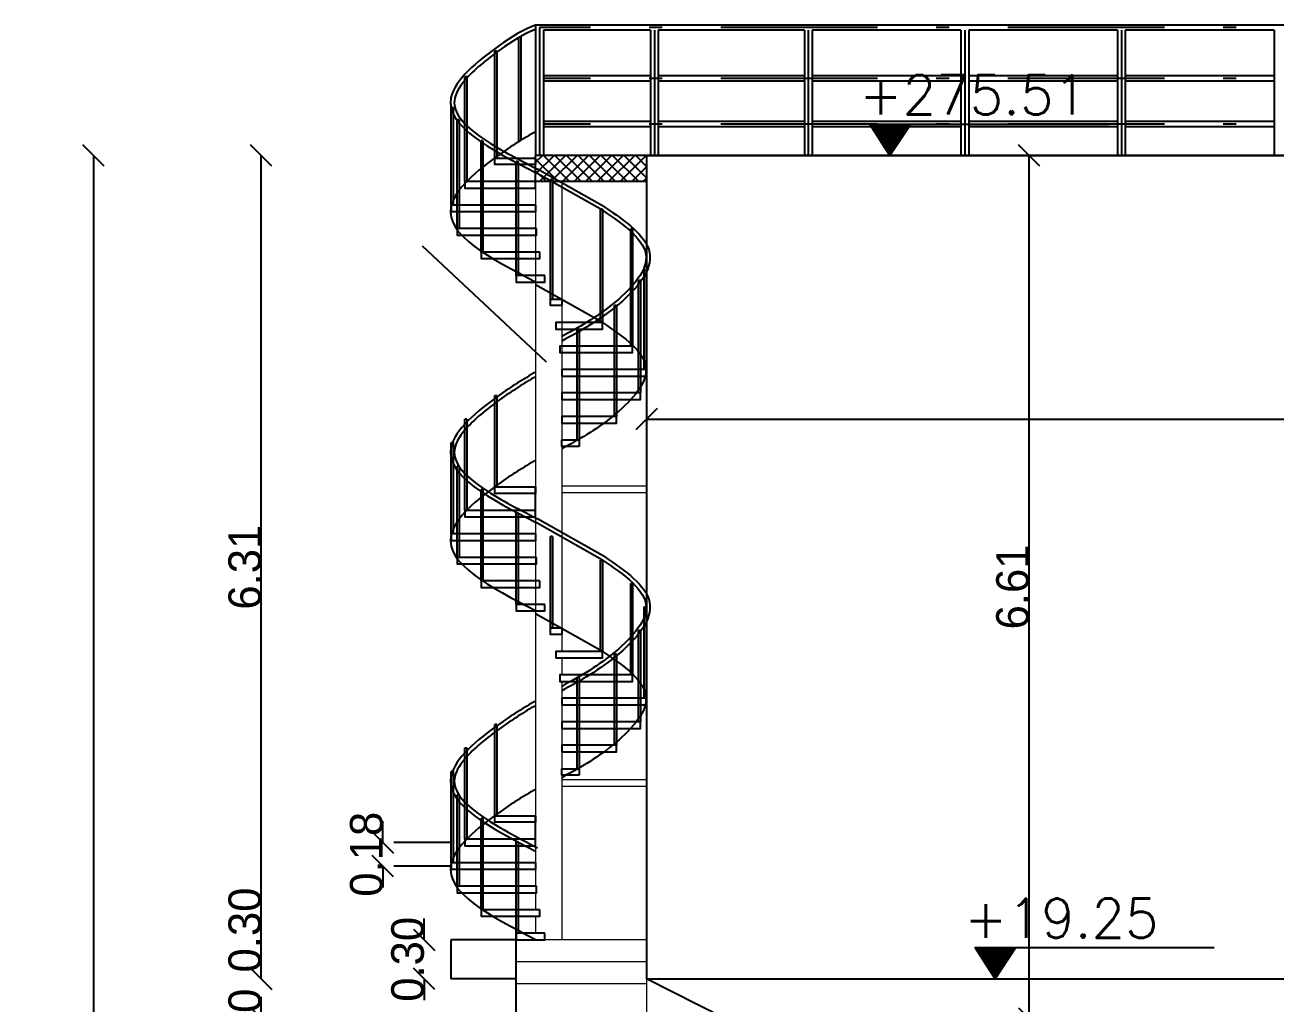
# Model space of a CAD drawing. Extents: x 152089 to 152185, y 180985 to 181226.
# Drawn here: x 152131.32 to 152140.91, y 181025.1 to 181032.6 of the extents above; entities that cross this region are included whole.
import ezdxf

# ---------------------------------------------------------------- set-up
doc = ezdxf.new("R2010")
doc.units = 0
doc.header["$LTSCALE"] = 3
doc.header["$MEASUREMENT"] = 0
doc.header["$PDMODE"] = 2
doc.header["$PDSIZE"] = 0.03
doc.linetypes.add('AUSGEZOGEN', pattern=[0])
doc.linetypes.add('STRICHPUNKT2', pattern=[0.7, 0.4, -0.15, 0, -0.15])
doc.layers.get('0').update_dxf_attribs({"linetype": 'CONTINUOUS'})
doc.layers.get('DEFPOINTS').update_dxf_attribs({"linetype": 'CONTINUOUS'})
for name, color, linetype in [('3', 4, 'CONTINUOUS'), ('EBENE0', 7, 'AUSGEZOGEN'), ('FRAME', 2, 'CONTINUOUS'), ('HATCH', 40, 'CONTINUOUS'), ('HATCH-2', 252, 'CONTINUOUS'), ('HATSH', 252, 'CONTINUOUS'), ('Stairs', 231, 'CONTINUOUS'), ('TEXTS', 1, 'CONTINUOUS')]:
    doc.layers.add(name, color=color, linetype=linetype)
doc.layers.add('dimentions', color=241, linetype='CONTINUOUS', lineweight=20)
doc.layers.add('LAND CORNERS', color=255, linetype='CONTINUOUS', lineweight=25)
doc.styles.add('ROMANS', font='romans.shx')
doc.dimstyles.new('mais 1-100 plan', dxfattribs={"dimtxt": 0.25, "dimasz": 0.1635, "dimexe": 0.18, "dimexo": 0.0625, "dimgap": 0, "dimtad": 1, "dimzin": 0, "dimdsep": 46, "dimtxsty": 'Standard', "dimblk": 'OBLIQUE', "dimcen": 0, "dimse1": 1, "dimse2": 1, "dimclrd": 8, "dimclrt": 4, "dimadec": 0, "dimazin": 0, "dimtfac": 1, "dimtix": 1, "dimtofl": 0, "dimtmove": 0, "dimatfit": 3, "dimldrblk": 'OBLIQUE', "dimfxl": 0.18, "dimtolj": 1, "dimtzin": 0, "dimarcsym": 0})

# ---------------------------------------------------------------- blocks, each defined once
blk = doc.blocks.new('_OBLIQUE')
at = {"color": 0, "linetype": 'ByBlock'}
blk.add_line((-0.5, -0.5), (0.5, 0.5), dxfattribs=at)
blk = doc.blocks.new('*D104')
at = {"layer": 'DEFPOINTS', "color": 0, "transparency": 16777216}
for p in [(152132.4044, 181031.6004), (152133.1319, 181031.6004), (152132.4044, 181025.2904)]:
    blk.add_point(p, dxfattribs=at)
at = {"layer": 'LAND CORNERS', "color": 8, "lineweight": -2, "transparency": 16777216}
blk.add_line((152133.1319, 181025.2904), (152133.1319, 181031.6004), dxfattribs=at)
at = {"layer": 'LAND CORNERS', "color": 8, "lineweight": -2, "transparency": 16777216, "xscale": 0.1635000000000001, "yscale": 0.1635000000000001, "zscale": 0.1635000000000001}
for p, rotation in [((152133.1319, 181031.6004), 90), ((152133.1319, 181025.2904), 270)]:
    blk.add_blockref('_OBLIQUE', p, dxfattribs=dict(at, rotation=rotation))
at = {"layer": 'LAND CORNERS', "color": 4, "transparency": 16777216, "insert": (152133.0069, 181028.4454), "char_height": 0.25, "attachment_point": 5, "rotation": 90}
blk.add_mtext('\\A1;6.31', dxfattribs=at)
blk = doc.blocks.new('*D105')
at = {"layer": 'DEFPOINTS', "color": 0, "transparency": 16777216}
for p in [(152131.3209, 181031.6004), (152131.3209, 181006.0404), (152131.8446, 181006.0404)]:
    blk.add_point(p, dxfattribs=at)
at = {"layer": 'LAND CORNERS', "color": 8, "lineweight": -2, "transparency": 16777216}
blk.add_line((152131.8446, 181031.6004), (152131.8446, 181006.0404), dxfattribs=at)
at = {"layer": 'LAND CORNERS', "color": 8, "lineweight": -2, "transparency": 16777216, "xscale": 0.1635000000000001, "yscale": 0.1635000000000001, "zscale": 0.1635000000000001}
for p, rotation in [((152131.8446, 181031.6004), 90), ((152131.8446, 181006.0404), 270)]:
    blk.add_blockref('_OBLIQUE', p, dxfattribs=dict(at, rotation=rotation))
at = {"layer": 'LAND CORNERS', "color": 4, "transparency": 16777216, "insert": (152131.7196, 181018.8204), "char_height": 0.25, "attachment_point": 5, "rotation": 90}
blk.add_mtext('\\A1;25.56', dxfattribs=at)
blk = doc.blocks.new('*D106')
at = {"layer": 'DEFPOINTS', "color": 0, "transparency": 16777216}
for p in [(152136.0853, 181031.3166), (152146.6853, 181031.3166), (152146.6853, 181029.5796)]:
    blk.add_point(p, dxfattribs=at)
at = {"layer": 'LAND CORNERS', "color": 8, "lineweight": -2, "transparency": 16777216}
blk.add_line((152136.0853, 181029.5796), (152146.6853, 181029.5796), dxfattribs=at)
at = {"layer": 'LAND CORNERS', "color": 8, "lineweight": -2, "transparency": 16777216, "xscale": 0.1635000000000001, "yscale": 0.1635000000000001, "zscale": 0.1635000000000001, "rotation": 180}
blk.add_blockref('_OBLIQUE', (152136.0853, 181029.5796), dxfattribs=at)
at = {"layer": 'LAND CORNERS', "color": 8, "lineweight": -2, "transparency": 16777216, "xscale": 0.1635000000000001, "yscale": 0.1635000000000001, "zscale": 0.1635000000000001}
blk.add_blockref('_OBLIQUE', (152146.6853, 181029.5796), dxfattribs=at)
at = {"layer": 'LAND CORNERS', "color": 4, "transparency": 16777216, "insert": (152141.3853, 181029.7046), "char_height": 0.25, "attachment_point": 5}
blk.add_mtext('\\A1;10.60', dxfattribs=at)
blk = doc.blocks.new('*D108')
at = {"layer": 'DEFPOINTS', "color": 0, "transparency": 16777216}
for p in [(152138.8676, 181031.6004), (152139.0173, 181031.6004), (152138.8676, 181024.9871)]:
    blk.add_point(p, dxfattribs=at)
at = {"layer": 'LAND CORNERS', "color": 8, "lineweight": -2, "transparency": 16777216}
blk.add_line((152139.0173, 181024.9871), (152139.0173, 181031.6004), dxfattribs=at)
at = {"layer": 'LAND CORNERS', "color": 8, "lineweight": -2, "transparency": 16777216, "xscale": 0.1635000000000001, "yscale": 0.1635000000000001, "zscale": 0.1635000000000001}
for p, rotation in [((152139.0173, 181031.6004), 90), ((152139.0173, 181024.9871), 270)]:
    blk.add_blockref('_OBLIQUE', p, dxfattribs=dict(at, rotation=rotation))
at = {"layer": 'LAND CORNERS', "color": 4, "transparency": 16777216, "insert": (152138.8923, 181028.2937), "char_height": 0.25, "attachment_point": 5, "rotation": 90}
blk.add_mtext('\\A1;6.61', dxfattribs=at)
blk = doc.blocks.new('*D119')
at = {"layer": 'DEFPOINTS', "color": 0, "transparency": 16777216}
for p in [(152134.5853, 181025.5904), (152134.3799, 181025.2904), (152134.5853, 181025.2904)]:
    blk.add_point(p, dxfattribs=at)
at = {"layer": 'LAND CORNERS', "color": 8, "lineweight": -2, "transparency": 16777216}
for p, q in [((152134.3799, 181025.5904), (152134.3799, 181025.7539)), ((152134.3799, 181025.2904), (152134.3799, 181025.1269))]:
    blk.add_line(p, q, dxfattribs=at)
at = {"layer": 'LAND CORNERS', "color": 8, "lineweight": -2, "transparency": 16777216, "xscale": 0.1635000000000001, "yscale": 0.1635000000000001, "zscale": 0.1635000000000001}
for p, rotation in [((152134.3799, 181025.5904), 270), ((152134.3799, 181025.2904), 90)]:
    blk.add_blockref('_OBLIQUE', p, dxfattribs=dict(at, rotation=rotation))
at = {"layer": 'LAND CORNERS', "color": 4, "transparency": 16777216, "insert": (152134.2549, 181025.4404), "char_height": 0.25, "attachment_point": 5, "rotation": 90}
blk.add_mtext('\\A1;0.30', dxfattribs=at)
blk = doc.blocks.new('*D120')
at = {"layer": 'DEFPOINTS', "color": 0, "transparency": 16777216}
for p in [(152134.0636, 181026.3354), (152134.1486, 181026.3354), (152134.1486, 181026.1554)]:
    blk.add_point(p, dxfattribs=at)
at = {"layer": 'LAND CORNERS', "color": 8, "lineweight": -2, "transparency": 16777216}
for p, q in [((152134.0636, 181026.3354), (152134.0636, 181026.4989)), ((152134.0636, 181026.1554), (152134.0636, 181025.9919))]:
    blk.add_line(p, q, dxfattribs=at)
at = {"layer": 'LAND CORNERS', "color": 8, "lineweight": -2, "transparency": 16777216, "xscale": 0.1635000000000001, "yscale": 0.1635000000000001, "zscale": 0.1635000000000001}
for p, rotation in [((152134.0636, 181026.3354), 270), ((152134.0636, 181026.1554), 90)]:
    blk.add_blockref('_OBLIQUE', p, dxfattribs=dict(at, rotation=rotation))
at = {"layer": 'LAND CORNERS', "color": 4, "transparency": 16777216, "insert": (152133.9386, 181026.2454), "char_height": 0.25, "attachment_point": 5, "rotation": 90}
blk.add_mtext('\\A1;0.18', dxfattribs=at)
blk = doc.blocks.new('A$C4AF0736A')
at = {"layer": 'EBENE0', "color": 3, "linetype": 'AUSGEZOGEN'}
blk.add_line((0, 0), (10.6, 0), dxfattribs=at)
blk = doc.blocks.new('*D121')
at = {"layer": 'DEFPOINTS', "color": 0, "transparency": 16777216}
for p in [(152131.8044, 181024.9904), (152131.8044, 181024.7904), (152133.1319, 181024.7904)]:
    blk.add_point(p, dxfattribs=at)
at = {"layer": 'LAND CORNERS', "color": 8, "lineweight": -2, "transparency": 16777216}
for p, q in [((152133.1319, 181024.9904), (152133.1319, 181025.1539)), ((152133.1319, 181024.7904), (152133.1319, 181024.6269))]:
    blk.add_line(p, q, dxfattribs=at)
at = {"layer": 'LAND CORNERS', "color": 8, "lineweight": -2, "transparency": 16777216, "xscale": 0.1635000000000001, "yscale": 0.1635000000000001, "zscale": 0.1635000000000001}
for p, rotation in [((152133.1319, 181024.9904), 270), ((152133.1319, 181024.7904), 90)]:
    blk.add_blockref('_OBLIQUE', p, dxfattribs=dict(at, rotation=rotation))
at = {"layer": 'LAND CORNERS', "color": 4, "transparency": 16777216, "insert": (152133.0069, 181024.8904), "char_height": 0.25, "attachment_point": 5, "rotation": 90}
blk.add_mtext('\\A1;0.20', dxfattribs=at)

msp = doc.modelspace()

# ---------------------------------------------------------------- hatches: boundary and pattern name
at = {"layer": 'HATCH-2'}
h = msp.add_hatch(dxfattribs=at)
h.set_pattern_fill('ANSI37', color=256, scale=0.5, style=0)
h.set_pattern_definition([(45, (146470.43779, 182095.6672), (-0.0441941738, 0.0441941738), []), (135, (146470.43779, 182095.6672), (-0.0441941738, -0.0441941738), [])])
h.paths.add_polyline_path([(152135.2353, 181031.4004), (152135.2353, 181031.6004), (152136.0853, 181031.6004), (152136.0853, 181031.4004)])
at = {"layer": 'TEXTS'}
h = msp.add_hatch(dxfattribs=at)
h.set_pattern_fill('ANSI31', color=0, scale=0.03)
h.set_pattern_definition([(45, (374.220732, 21878.4774723), (-0.00265165042945, 0.00265165042945), [])])
h.paths.add_polyline_path([(152138.1085, 181031.8384), (152137.7982, 181031.8404), (152137.952, 181031.6004)])
h = msp.add_hatch(dxfattribs=at)
h.set_pattern_fill('ANSI31', color=0, scale=0.03)
h.set_pattern_definition([(45, (375.0257852, 21872.1674723), (-0.00265165042945, 0.00265165042945), [])])
h.paths.add_polyline_path([(152138.9135, 181025.5284), (152138.6033, 181025.5304), (152138.7571, 181025.2904)])

# ---------------------------------------------------------------- linework, layer by layer
at = {"layer": 'dimentions'}
for p, q in [((152135.2353, 181031.4004), (152135.2353, 181026.0004)), ((152135.4353, 181031.4004), (152135.4353, 181027.8004)), ((152135.4353, 181027.7504), (152135.4353, 181027.6204)), ((152135.4353, 181027.5704), (152135.4353, 181025.5904)), ((152135.2353, 181025.9504), (152135.2353, 181025.8204)), ((152135.2353, 181025.7704), (152135.2353, 181025.6404)), ((152136.0853, 181025.5904), (152135.0853, 181025.5904)), ((152136.0853, 181025.4214), (152135.0853, 181025.4214)), ((152136.0853, 181025.3904), (152136.0853, 181022.7074)), ((152136.0853, 181025.2524), (152135.0853, 181025.2524))]:
    msp.add_line(p, q, dxfattribs=at)
at = {"layer": 'dimentions', "color": 1}
for p, q in [((152136.0853, 181029.0654), (152135.4353, 181029.0654)), ((152136.0853, 181029.0154), (152135.4353, 181029.0154)), ((152136.0853, 181026.8154), (152135.4353, 181026.8154)), ((152136.0853, 181026.7654), (152135.4353, 181026.7654))]:
    msp.add_line(p, q, dxfattribs=at)
at = {"layer": 'EBENE0', "color": 2, "linetype": 'AUSGEZOGEN'}
for p, q in [((152135.2353, 181032.6004), (152135.2353, 181031.6004)), ((152146.6553, 181032.6004), (152135.2353, 181032.6004)), ((152135.2953, 181032.5604), (152135.2953, 181031.6004)), ((152136.1153, 181032.5604), (152135.2953, 181032.5604)), ((152136.1753, 181032.6004), (152136.1153, 181032.6004)), ((152136.1153, 181032.5604), (152136.1153, 181031.6004)), ((152136.1753, 181032.5604), (152136.1753, 181031.6004)), ((152137.2953, 181032.5604), (152136.1753, 181032.5604)), ((152137.2953, 181032.5604), (152137.2953, 181031.6004)), ((152137.3553, 181032.5604), (152137.3553, 181031.6004)), ((152138.4953, 181032.5604), (152137.3553, 181032.5604)), ((152138.4953, 181032.5604), (152138.4953, 181031.6004)), ((152138.5553, 181032.5604), (152138.5553, 181031.6004)), ((152139.6953, 181032.5604), (152138.5553, 181032.5604)), ((152139.6953, 181032.5604), (152139.6953, 181031.6004)), ((152139.7553, 181032.5604), (152139.7553, 181031.6004)), ((152140.8953, 181032.5604), (152139.7553, 181032.5604)), ((152140.8953, 181032.5604), (152140.8953, 181031.6004)), ((152135.2353, 181032.4404), (152135.2353, 181031.6004)), ((152135.2953, 181032.4004), (152135.2953, 181031.6004)), ((152136.1153, 181032.2104), (152135.2953, 181032.2104)), ((152136.1153, 181032.1704), (152135.2953, 181032.1704)), ((152137.2953, 181032.2104), (152136.1753, 181032.2104)), ((152137.2953, 181032.1704), (152136.1753, 181032.1704)), ((152138.4953, 181032.2104), (152137.3553, 181032.2104)), ((152138.4953, 181032.1704), (152137.3553, 181032.1704)), ((152139.6953, 181032.2104), (152138.5553, 181032.2104)), ((152139.6953, 181032.1704), (152138.5553, 181032.1704)), ((152140.8953, 181032.2104), (152139.7553, 181032.2104)), ((152140.8953, 181032.1704), (152139.7553, 181032.1704)), ((152136.1153, 181031.8604), (152135.2953, 181031.8604)), ((152136.1153, 181031.8204), (152135.2953, 181031.8204)), ((152137.2953, 181031.8604), (152136.1753, 181031.8604)), ((152137.2953, 181031.8204), (152136.1753, 181031.8204)), ((152138.4953, 181031.8604), (152137.3553, 181031.8604)), ((152138.4953, 181031.8204), (152137.3553, 181031.8204)), ((152139.6953, 181031.8604), (152138.5553, 181031.8604)), ((152139.6953, 181031.8204), (152138.5553, 181031.8204)), ((152140.8953, 181031.8604), (152139.7553, 181031.8604)), ((152140.8953, 181031.8204), (152139.7553, 181031.8204))]:
    msp.add_line(p, q, dxfattribs=at)
at = {"layer": 'EBENE0', "color": 1, "linetype": 'STRICHPUNKT2'}
for p, q in [((152135.2653, 181032.5804), (152135.2653, 181031.6004)), ((152146.6553, 181032.5804), (152135.2653, 181032.5804)), ((152136.1453, 181032.5604), (152136.1453, 181031.6004)), ((152137.3253, 181032.5604), (152137.3253, 181031.6004)), ((152138.5253, 181032.5604), (152138.5253, 181031.6004)), ((152139.7253, 181032.5604), (152139.7253, 181031.6004)), ((152135.2653, 181032.4004), (152135.2653, 181031.6004)), ((152146.6553, 181032.1904), (152135.2953, 181032.1904)), ((152146.6553, 181031.8404), (152135.2953, 181031.8404))]:
    msp.add_line(p, q, dxfattribs=at)
at = {"layer": 'EBENE0', "color": 3, "linetype": 'AUSGEZOGEN'}
for p, q in [((152136.1153, 181031.6004), (152135.2353, 181031.6004)), ((152146.6853, 181031.6004), (152136.0853, 181031.6004)), ((152136.0853, 181031.6004), (152136.0853, 181025.2904)), ((152136.0853, 181031.6004), (152136.0853, 181025.2904)), ((152136.0853, 181031.6004), (152136.0853, 181025.2904)), ((152136.0853, 181031.6004), (152136.0853, 181025.2904)), ((152136.0853, 181031.6004), (152136.0853, 181025.2904)), ((152136.0853, 181031.6004), (152136.0853, 181025.2904)), ((152146.6853, 181031.6004), (152136.0853, 181031.6004)), ((152136.0853, 181031.4004), (152135.2353, 181031.4004)), ((152135.0853, 181025.5904), (152134.5853, 181025.5904)), ((152134.5853, 181025.5904), (152134.5853, 181025.2904)), ((152135.0853, 181025.2904), (152134.5853, 181025.2904)), ((152136.6853, 181024.9871), (152136.0853, 181025.2904)), ((152136.0853, 181025.2904), (152146.6853, 181025.2904)), ((152136.6853, 181024.9871), (152136.0853, 181025.2904)), ((152136.6853, 181024.9871), (152136.0853, 181025.2904))]:
    msp.add_line(p, q, dxfattribs=at)
at = {"layer": 'FRAME'}
for p, q in [((152135.2353, 181031.4004), (152135.2353, 181031.5804)), ((152135.2353, 181028.8804), (152135.2353, 181029.0604)), ((152135.2353, 181026.3604), (152135.2353, 181026.5404))]:
    msp.add_line(p, q, dxfattribs=at)
for points in [[(152134.9228, 181031.5804), (152135.2353, 181031.5804), (152135.2353, 181031.5304), (152134.9228, 181031.5304)], [(152135.2353, 181031.4004), (152134.6918, 181031.4004), (152134.6918, 181031.3504), (152135.2353, 181031.3504)], [(152135.2357, 181031.2204), (152134.5884, 181031.2204), (152134.5884, 181031.1704), (152135.2357, 181031.1704)], [(152135.2416, 181031.0404), (152134.6328, 181031.0404), (152134.6328, 181030.9904), (152135.2416, 181030.9904)], [(152135.2661, 181030.8604), (152134.8164, 181030.8604), (152134.8164, 181030.8104), (152135.2661, 181030.8104)], [(152135.3043, 181030.6804), (152135.0851, 181030.6804), (152135.0851, 181030.6304), (152135.3043, 181030.6304)], [(152135.3486, 181030.5004), (152135.4353, 181030.5004), (152135.4353, 181030.4504), (152135.3486, 181030.4504)], [(152135.7478, 181030.3204), (152135.3903, 181030.3204), (152135.3903, 181030.2704), (152135.7478, 181030.2704)], [(152135.9787, 181030.1404), (152135.4211, 181030.1404), (152135.4211, 181030.0904), (152135.9787, 181030.0904)], [(152136.0822, 181029.9604), (152135.4353, 181029.9604), (152135.4353, 181029.9104), (152136.0822, 181029.9104)], [(152136.0377, 181029.7804), (152135.4353, 181029.7804), (152135.4353, 181029.7304), (152136.0377, 181029.7304)], [(152135.8541, 181029.6004), (152135.4353, 181029.6004), (152135.4353, 181029.5504), (152135.8541, 181029.5504)], [(152135.5678, 181029.3704), (152135.4353, 181029.3704), (152135.4353, 181029.4204), (152135.5678, 181029.4204)], [(152134.9228, 181029.0604), (152135.2353, 181029.0604), (152135.2353, 181029.0104), (152134.9228, 181029.0104)], [(152135.2353, 181028.8804), (152134.6918, 181028.8804), (152134.6918, 181028.8304), (152135.2353, 181028.8304)], [(152135.2357, 181028.7004), (152134.5884, 181028.7004), (152134.5884, 181028.6504), (152135.2357, 181028.6504)], [(152135.2416, 181028.5204), (152134.6328, 181028.5204), (152134.6328, 181028.4704), (152135.2416, 181028.4704)], [(152135.2661, 181028.3404), (152134.8164, 181028.3404), (152134.8164, 181028.2904), (152135.2661, 181028.2904)], [(152135.3043, 181028.1604), (152135.0851, 181028.1604), (152135.0851, 181028.1104), (152135.3043, 181028.1104)], [(152135.3486, 181027.9804), (152135.4353, 181027.9804), (152135.4353, 181027.9304), (152135.3486, 181027.9304)], [(152135.7478, 181027.8004), (152135.3903, 181027.8004), (152135.3903, 181027.7504), (152135.7478, 181027.7504)], [(152135.9787, 181027.6204), (152135.4211, 181027.6204), (152135.4211, 181027.5704), (152135.9787, 181027.5704)], [(152136.0822, 181027.4404), (152135.4353, 181027.4404), (152135.4353, 181027.3904), (152136.0822, 181027.3904)], [(152136.0377, 181027.2604), (152135.4353, 181027.2604), (152135.4353, 181027.2104), (152136.0377, 181027.2104)], [(152135.8541, 181027.0804), (152135.4353, 181027.0804), (152135.4353, 181027.0304), (152135.8541, 181027.0304)], [(152135.5678, 181026.8504), (152135.4353, 181026.8504), (152135.4353, 181026.9004), (152135.5678, 181026.9004)], [(152134.9228, 181026.5404), (152135.2353, 181026.5404), (152135.2353, 181026.4904), (152134.9228, 181026.4904)], [(152135.2353, 181026.3604), (152134.6918, 181026.3604), (152134.6918, 181026.3104), (152135.2353, 181026.3104)], [(152135.2357, 181026.1804), (152134.5884, 181026.1804), (152134.5884, 181026.1304), (152135.2357, 181026.1304)], [(152135.2416, 181026.0004), (152134.6328, 181026.0004), (152134.6328, 181025.9504), (152135.2416, 181025.9504)], [(152135.2661, 181025.8204), (152134.8164, 181025.8204), (152134.8164, 181025.7704), (152135.2661, 181025.7704)], [(152135.3043, 181025.6404), (152135.0851, 181025.6404), (152135.0851, 181025.5904), (152135.3043, 181025.5904)]]:
    msp.add_lwpolyline(points, close=True, dxfattribs=at)
at = {"layer": 'HATCH'}
for p, q in [((152135.1054, 181031.7062), (152135.1054, 181032.5041)), ((152135.1204, 181032.5127), (152135.1204, 181031.7157)), ((152134.9228, 181031.5804), (152134.9228, 181032.4001)), ((152134.9378, 181032.3994), (152134.9228, 181032.3994)), ((152134.9378, 181032.4001), (152134.9378, 181031.5804)), ((152134.6918, 181031.4004), (152134.6918, 181032.2029)), ((152134.7068, 181032.2022), (152134.6918, 181032.2022)), ((152134.7068, 181032.2029), (152134.7068, 181031.4004)), ((152134.5884, 181031.2204), (152134.5884, 181031.9692)), ((152134.6034, 181031.9685), (152134.5884, 181031.9685)), ((152134.6034, 181031.9692), (152134.6034, 181031.2204)), ((152134.6328, 181031.0404), (152134.6328, 181031.8738)), ((152134.6478, 181031.8732), (152134.6328, 181031.8732)), ((152134.6478, 181031.8738), (152134.6478, 181031.0404)), ((152134.8164, 181030.8604), (152134.8164, 181031.7135)), ((152134.8314, 181031.7128), (152134.8164, 181031.7128)), ((152134.8314, 181031.7135), (152134.8314, 181030.8604)), ((152135.2353, 181031.4004), (152135.2353, 181031.6004)), ((152135.0851, 181030.6804), (152135.0851, 181031.5557)), ((152135.1001, 181031.5551), (152135.0851, 181031.5551)), ((152135.1001, 181031.5557), (152135.1001, 181030.6804)), ((152135.7478, 181031.1804), (152135.2353, 181031.4692)), ((152135.7647, 181031.2051), (152135.2491, 181031.4959)), ((152135.3486, 181030.5004), (152135.3486, 181031.417)), ((152135.3636, 181031.4163), (152135.3486, 181031.4163)), ((152135.3636, 181031.417), (152135.3636, 181030.5004)), ((152135.7328, 181030.3204), (152135.7328, 181031.1904)), ((152135.7478, 181031.1898), (152135.7328, 181031.1898)), ((152135.7478, 181031.1904), (152135.7478, 181030.3204)), ((152135.9637, 181030.1404), (152135.9637, 181031.0397)), ((152135.9787, 181031.0391), (152135.9637, 181031.0391)), ((152135.9787, 181031.0397), (152135.9787, 181030.1404)), ((152136.0227, 181029.7804), (152136.0227, 181030.6422)), ((152136.0377, 181030.6416), (152136.0227, 181030.6416)), ((152136.0377, 181030.6422), (152136.0377, 181029.7804)), ((152136.0672, 181029.9604), (152136.0672, 181030.721)), ((152136.0822, 181030.7204), (152136.0672, 181030.7204)), ((152136.0822, 181030.721), (152136.0822, 181029.9604)), ((152135.7478, 181030.3204), (152135.2353, 181030.6092)), ((152135.8391, 181029.6004), (152135.8391, 181030.4526)), ((152135.8541, 181030.452), (152135.8391, 181030.452)), ((152135.8541, 181030.4526), (152135.8541, 181029.6004)), ((152135.5528, 181029.4204), (152135.5528, 181030.2584)), ((152135.5678, 181030.2577), (152135.5528, 181030.2577)), ((152135.5678, 181030.2584), (152135.5678, 181029.4204)), ((152134.9228, 181029.0604), (152134.9228, 181029.7604)), ((152134.9378, 181029.7597), (152134.9228, 181029.7597)), ((152134.9378, 181029.7604), (152134.9378, 181029.0604)), ((152134.6918, 181028.8804), (152134.6918, 181029.5804)), ((152134.7068, 181029.5797), (152134.6918, 181029.5797)), ((152134.7068, 181029.5804), (152134.7068, 181028.8804)), ((152134.5884, 181028.7004), (152134.5884, 181029.4004)), ((152134.6034, 181029.3997), (152134.5884, 181029.3997)), ((152134.6034, 181029.4004), (152134.6034, 181028.7004)), ((152134.6328, 181028.5204), (152134.6328, 181029.2204)), ((152134.6478, 181029.2197), (152134.6328, 181029.2197)), ((152134.6478, 181029.2204), (152134.6478, 181028.5204)), ((152134.8164, 181028.3404), (152134.8164, 181029.0404)), ((152134.8314, 181029.0397), (152134.8164, 181029.0397)), ((152134.8314, 181029.0404), (152134.8314, 181028.3404)), ((152135.0851, 181028.1604), (152135.0851, 181028.8604)), ((152135.1001, 181028.8597), (152135.0851, 181028.8597)), ((152135.1001, 181028.8604), (152135.1001, 181028.1604)), ((152135.7647, 181028.5251), (152135.2491, 181028.8159)), ((152135.7478, 181028.5004), (152135.2353, 181028.7892)), ((152135.3486, 181027.9804), (152135.3486, 181028.6804)), ((152135.3636, 181028.6797), (152135.3486, 181028.6797)), ((152135.3636, 181028.6804), (152135.3636, 181027.9804)), ((152135.7328, 181027.8004), (152135.7328, 181028.5004)), ((152135.7478, 181028.4997), (152135.7328, 181028.4997)), ((152135.7478, 181028.5004), (152135.7478, 181027.8004)), ((152135.9637, 181027.6204), (152135.9637, 181028.3204)), ((152135.9787, 181028.3197), (152135.9637, 181028.3197)), ((152135.9787, 181028.3204), (152135.9787, 181027.6204)), ((152135.7478, 181027.8004), (152135.2353, 181028.0892)), ((152136.0672, 181027.4404), (152136.0672, 181028.1404)), ((152136.0822, 181028.1397), (152136.0672, 181028.1397)), ((152136.0822, 181028.1404), (152136.0822, 181027.4404)), ((152136.0227, 181027.2604), (152136.0227, 181027.9604)), ((152136.0377, 181027.9597), (152136.0227, 181027.9597)), ((152136.0377, 181027.9604), (152136.0377, 181027.2604)), ((152135.8391, 181027.0804), (152135.8391, 181027.7804)), ((152135.8541, 181027.7797), (152135.8391, 181027.7797)), ((152135.8541, 181027.7804), (152135.8541, 181027.0804)), ((152135.5528, 181026.9004), (152135.5528, 181027.6004)), ((152135.5678, 181027.5997), (152135.5528, 181027.5997)), ((152135.5678, 181027.6004), (152135.5678, 181026.9004)), ((152134.9228, 181026.5404), (152134.9228, 181027.2404)), ((152134.9378, 181027.2397), (152134.9228, 181027.2397)), ((152134.9378, 181027.2404), (152134.9378, 181026.5404)), ((152134.6918, 181026.3604), (152134.6918, 181027.0604)), ((152134.7068, 181027.0597), (152134.6918, 181027.0597)), ((152134.7068, 181027.0604), (152134.7068, 181026.3604)), ((152134.5884, 181026.1804), (152134.5884, 181026.8804)), ((152134.6034, 181026.8797), (152134.5884, 181026.8797)), ((152134.6034, 181026.8804), (152134.6034, 181026.1804)), ((152134.6328, 181026.0004), (152134.6328, 181026.7004)), ((152134.6478, 181026.6997), (152134.6328, 181026.6997)), ((152134.6478, 181026.7004), (152134.6478, 181026.0004)), ((152134.8164, 181025.8204), (152134.8164, 181026.5204)), ((152134.8314, 181026.5197), (152134.8164, 181026.5197)), ((152134.8314, 181026.5204), (152134.8314, 181025.8204)), ((152134.5884, 181026.3354), (152134.1486, 181026.3354)), ((152135.0851, 181025.6404), (152135.0851, 181026.3404)), ((152135.1001, 181026.3397), (152135.0851, 181026.3397)), ((152135.1001, 181026.3404), (152135.1001, 181025.6404)), ((152134.5884, 181026.1554), (152134.1486, 181026.1554))]:
    msp.add_line(p, q, dxfattribs=at)
for points, knots in [([(152135.2353, 181032.6004), (152135.1439, 181032.5682), (152134.8983, 181032.4147), (152134.3264, 181031.9394), (152134.8891, 181031.6484), (152135.2353, 181031.4692)], [1.631201, 1.631201, 1.631201, 1.631201, 1.959417, 2.501142, 3.367701, 3.367701, 3.367701, 3.367701]), ([(152135.2353, 181032.5656), (152135.1457, 181032.534), (152135.0549, 181032.4767), (152134.8614, 181032.338), (152134.7608, 181032.2572), (152134.6467, 181032.1225), (152134.6174, 181032.0689), (152134.6077, 181031.9755), (152134.624, 181031.9304), (152134.6961, 181031.8351), (152134.7518, 181031.7868), (152134.9381, 181031.6569), (152135.0932, 181031.5765), (152135.2491, 181031.4959)], [1.649224, 1.649224, 1.649224, 1.649224, 1.972604, 1.972604, 2.297446, 2.297446, 2.524134, 2.524134, 2.750822, 2.750822, 2.97751, 2.97751, 3.367701, 3.367701, 3.367701, 3.367701]), ([(152135.2353, 181031.7847), (152135.1439, 181031.7318), (152134.8983, 181031.5783), (152134.3264, 181031.103), (152134.8891, 181030.8119), (152135.2353, 181030.6328)], [1.631201, 1.631201, 1.631201, 1.631201, 1.959417, 2.501142, 3.367701, 3.367701, 3.367701, 3.367701]), ([(152135.7647, 181031.2051), (152135.8431, 181031.1516), (152135.9225, 181031.0977), (152136.0468, 181030.9847), (152136.0945, 181030.9255), (152136.1222, 181030.7875), (152136.0951, 181030.7149), (152136.0046, 181030.5824), (152135.9409, 181030.5195), (152135.7252, 181030.3362), (152135.5777, 181030.2554), (152135.4353, 181030.178)], [0, 0, 0, 0, 0.231898, 0.231898, 0.453748, 0.453748, 0.675598, 0.675598, 0.897448, 0.897448, 1.408221, 1.408221, 1.408221, 1.408221]), ([(152135.7478, 181031.1804), (152135.914, 181031.067), (152136.2299, 181030.8514), (152135.8169, 181030.4234), (152135.5626, 181030.2814), (152135.4353, 181030.2122)], [0, 0, 0, 0, 0.491335, 0.934274, 1.391082, 1.391082, 1.391082, 1.391082]), ([(152135.7478, 181030.3204), (152135.914, 181030.207), (152136.2299, 181029.9914), (152135.8169, 181029.5634), (152135.5626, 181029.4214), (152135.4353, 181029.3522)], [0, 0, 0, 0, 0.491335, 0.934274, 1.391082, 1.391082, 1.391082, 1.391082]), ([(152135.2353, 181029.9411), (152135.1439, 181029.8882), (152134.8983, 181029.7347), (152134.3264, 181029.2594), (152134.8891, 181028.9684), (152135.2353, 181028.7892)], [1.631201, 1.631201, 1.631201, 1.631201, 1.959417, 2.501142, 3.367701, 3.367701, 3.367701, 3.367701]), ([(152135.2353, 181029.9063), (152135.1457, 181029.854), (152135.0549, 181029.7967), (152134.8614, 181029.658), (152134.7608, 181029.5772), (152134.6467, 181029.4425), (152134.6174, 181029.3889), (152134.6077, 181029.2955), (152134.624, 181029.2504), (152134.6961, 181029.1551), (152134.7518, 181029.1068), (152134.9381, 181028.9769), (152135.0932, 181028.8965), (152135.2491, 181028.8159)], [1.649224, 1.649224, 1.649224, 1.649224, 1.972604, 1.972604, 2.297446, 2.297446, 2.524134, 2.524134, 2.750822, 2.750822, 2.97751, 2.97751, 3.367701, 3.367701, 3.367701, 3.367701]), ([(152135.2353, 181029.2647), (152135.1439, 181029.2118), (152134.8983, 181029.0583), (152134.3264, 181028.583), (152134.8891, 181028.2919), (152135.2353, 181028.1128)], [1.631201, 1.631201, 1.631201, 1.631201, 1.959417, 2.501142, 3.367701, 3.367701, 3.367701, 3.367701]), ([(152135.7647, 181028.5251), (152135.8431, 181028.4716), (152135.9225, 181028.4177), (152136.0468, 181028.3047), (152136.0945, 181028.2455), (152136.1222, 181028.1075), (152136.0951, 181028.0349), (152136.0046, 181027.9024), (152135.9409, 181027.8395), (152135.7252, 181027.6562), (152135.5777, 181027.5754), (152135.4353, 181027.498)], [0, 0, 0, 0, 0.231898, 0.231898, 0.453748, 0.453748, 0.675598, 0.675598, 0.897448, 0.897448, 1.408221, 1.408221, 1.408221, 1.408221]), ([(152135.7478, 181028.5004), (152135.914, 181028.387), (152136.2299, 181028.1714), (152135.8169, 181027.7434), (152135.5626, 181027.6014), (152135.4353, 181027.5322)], [0, 0, 0, 0, 0.491335, 0.934274, 1.391082, 1.391082, 1.391082, 1.391082]), ([(152135.7478, 181027.8004), (152135.914, 181027.687), (152136.2299, 181027.4714), (152135.8169, 181027.0434), (152135.5626, 181026.9014), (152135.4353, 181026.8322)], [0, 0, 0, 0, 0.491335, 0.934274, 1.391082, 1.391082, 1.391082, 1.391082]), ([(152135.2353, 181027.4211), (152135.1439, 181027.3682), (152134.8983, 181027.2147), (152134.3264, 181026.7394), (152134.8891, 181026.4484), (152135.2353, 181026.2692)], [1.631201, 1.631201, 1.631201, 1.631201, 1.959417, 2.501142, 3.367701, 3.367701, 3.367701, 3.367701]), ([(152135.2353, 181027.3863), (152135.1457, 181027.334), (152135.0549, 181027.2767), (152134.8614, 181027.138), (152134.7608, 181027.0572), (152134.6467, 181026.9225), (152134.6174, 181026.8689), (152134.6077, 181026.7755), (152134.624, 181026.7304), (152134.6961, 181026.6351), (152134.7518, 181026.5868), (152134.9381, 181026.4569), (152135.0932, 181026.3765), (152135.2491, 181026.2959)], [1.649224, 1.649224, 1.649224, 1.649224, 1.972604, 1.972604, 2.297446, 2.297446, 2.524134, 2.524134, 2.750822, 2.750822, 2.97751, 2.97751, 3.367701, 3.367701, 3.367701, 3.367701]), ([(152135.2353, 181026.7447), (152135.1439, 181026.6918), (152134.8983, 181026.5383), (152134.3264, 181026.063), (152134.8891, 181025.7719), (152135.2353, 181025.5928)], [1.631201, 1.631201, 1.631201, 1.631201, 1.959417, 2.501142, 3.367701, 3.367701, 3.367701, 3.367701])]:
    msp.add_open_spline(points, degree=3, knots=knots, dxfattribs=at)
at = {"layer": 'HATSH'}
msp.add_lwpolyline([(152134.3648, 181030.9092), (152135.3169, 181030.0199)], dxfattribs=at)
at = {"layer": 'LAND CORNERS', "color": 8}
msp.add_line((152133.1319, 181025.3904), (152133.1319, 181025.5539), dxfattribs=at)
at = {"layer": 'Stairs'}
msp.add_line((152135.0853, 181022.7074), (152135.0853, 181025.6904), dxfattribs=at)
at = {"layer": 'TEXTS', "color": 0}
for p, q in [((152137.951, 181031.6004), (152137.7972, 181031.8404)), ((152137.7982, 181031.8404), (152139.6314, 181031.8404)), ((152137.951, 181031.6004), (152138.1075, 181031.8384)), ((152138.7571, 181025.2904), (152138.6033, 181025.5304)), ((152138.6033, 181025.5304), (152140.4365, 181025.5304)), ((152138.7571, 181025.2904), (152138.9135, 181025.5284))]:
    msp.add_line(p, q, dxfattribs=at)

# ---------------------------------------------------------------- block references
at = {"layer": 'LAND CORNERS'}
msp.add_blockref('A$C4AF0736A', (152136.0853, 181031.6004), dxfattribs=at)

# ---------------------------------------------------------------- texts
at = {"layer": '3', "color": 7, "linetype": 'Continuous', "style": 'ROMANS'}
for s, p in [('+275.51', (152137.7139, 181031.9152)), ('+19.25', (152138.5189, 181025.6052))]:
    msp.add_text(s, height=0.3, dxfattribs=at).set_placement(p)
at = {"layer": 'LAND CORNERS', "color": 4, "insert": (152133.0069, 181025.665), "char_height": 0.25, "attachment_point": 5, "rotation": 90}
msp.add_mtext('\\A1;0.30', dxfattribs=at)

# ---------------------------------------------------------------- dimensions: what is measured, and where the dimension line sits
at = {"layer": 'LAND CORNERS'}
dim = msp.add_linear_dim(base=(152131.8446, 181006.0404), p1=(152131.3209, 181031.6004), p2=(152131.3209, 181006.0404), angle=90, dimstyle='mais 1-100 plan', override={"dimfxlon": 1, "dimarcsym": 1}, dxfattribs=at)
dim.commit()
dim.dimension.update_dxf_attribs({"geometry": '*D105', "text_midpoint": (152131.7196, 181018.8204)})
for p1, p2, distance, picture, middle in [((152132.4044, 181025.2904), (152132.4044, 181031.6004), -0.7275, '*D104', (152133.0069, 181028.4454)), ((152138.8676, 181024.9871), (152138.8676, 181031.6004), -0.1496, '*D108', (152138.8923, 181028.2937)), ((152136.0853, 181031.3166), (152146.6853, 181031.3166), -1.737, '*D106', (152141.3853, 181029.7046)), ((152134.1486, 181026.1554), (152134.1486, 181026.3354), 0.0851, '*D120', (152133.9386, 181026.2454)), ((152134.5853, 181025.5904), (152134.5853, 181025.2904), -0.2054, '*D119', (152134.2549, 181025.4404)), ((152131.8044, 181024.9904), (152131.8044, 181024.7904), 1.3275, '*D121', (152133.0069, 181024.8904))]:
    dim = msp.add_aligned_dim(p1=p1, p2=p2, distance=distance, dimstyle='mais 1-100 plan', override={"dimfxlon": 1, "dimarcsym": 1}, dxfattribs=at)
    dim.commit()
    dim.dimension.update_dxf_attribs({"geometry": picture, "text_midpoint": middle})

doc.saveas('drawing.dxf')
